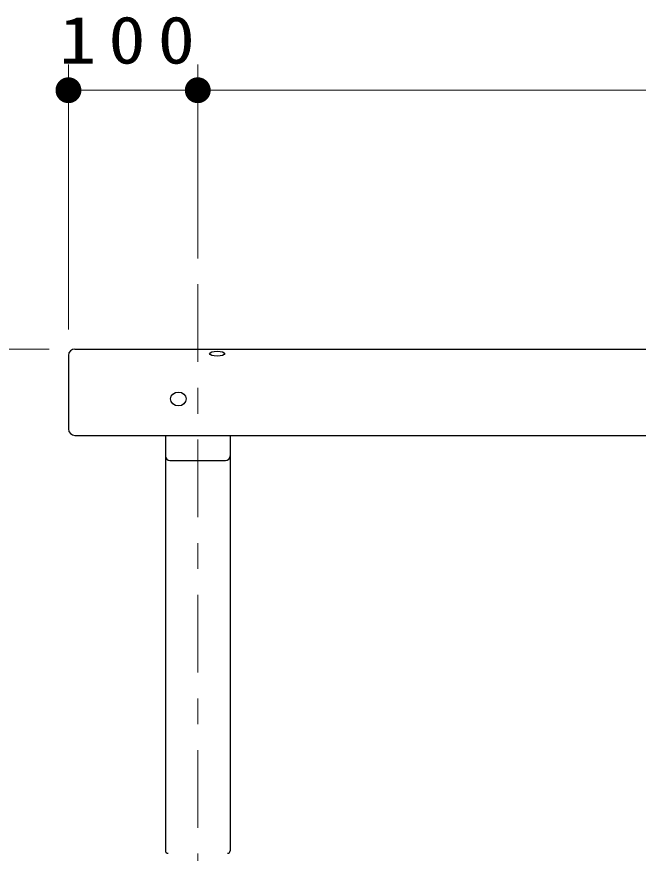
# Model space of a CAD drawing. Units: millimetres on the paper, scale 1:20. Extents: x -365 to 12, y -38 to 257.
# Drawn here: x -299.98 to -275.95, y 106.59 to 138.91 of the extents above; entities that cross this region are included whole.
import ezdxf

# ---------------------------------------------------------------- set-up
doc = ezdxf.new("R2010")
doc.units = ezdxf.units.MM
doc.linetypes.add('USER2', pattern=[6, 3, -1, 1, -1])
doc.layers.add('1_20', color=3, linetype='Continuous', lineweight=25)
doc.styles.add('ＭＳ ゴシック', font='')
doc.styles.get('ＭＳ ゴシック').set_extended_font_data('MS Gothic')

# ---------------------------------------------------------------- blocks, each defined once
blk = doc.blocks.new('filled_dot')
at = {"color": 0, "linetype": 'Continuous', "lineweight": -2, "const_width": 1.25}
blk.add_lwpolyline([(-0.625, 0, 1), (0.625, 0, 1)], format="xyb", close=True, dxfattribs=at)

msp = doc.modelspace()

# ---------------------------------------------------------------- linework, layer by layer
at = {"layer": '1_20', "color": 7, "lineweight": 13}
for p, q in [((-297.979, 126.822), (-297.979, 137.072)), ((-292.979, 129.572), (-292.979, 137.072)), ((-297.979, 136.072), (-292.979, 136.072)), ((-292.979, 136.072), (-252.979, 136.072)), ((-298.729, 126.072), (-320.229, 126.072))]:
    msp.add_line(p, q, dxfattribs=at)
at = {"layer": '1_20', "color": 7, "linetype": 'USER2', "lineweight": 13}
msp.add_line((-292.979, 128.572), (-292.979, 88.586), dxfattribs=at)
at = {"layer": '1_20'}
for p, q in [((-297.979, 125.822), (-297.979, 122.985)), ((-297.729, 126.072), (-208.229, 126.072)), ((-297.729, 122.735), (-208.229, 122.735)), ((-294.229, 122.735), (-294.229, 106.686)), ((-291.729, 122.735), (-291.729, 106.686)), ((-294.054, 121.763), (-291.904, 121.763))]:
    msp.add_line(p, q, dxfattribs=at)
for centre, radius, start, end in [((-297.729, 125.822), 0.25, 90, 180), ((-297.729, 122.985), 0.25, 180, 270), ((-294.054, 121.938), 0.175, 180, 270), ((-291.904, 121.938), 0.175, 270, 0), ((-294.129, 106.686), 0.1, 180, 270), ((-291.829, 106.686), 0.1, 270, 0)]:
    msp.add_arc(centre, radius, start, end, dxfattribs=at)
for centre, ratio in [((-292.229, 125.893), 0.317319), ((-293.729, 124.142), 0.894976)]:
    msp.add_ellipse(centre, major_axis=(0.3, 0), ratio=ratio, dxfattribs=at)

# ---------------------------------------------------------------- block references
at = {"layer": '1_20', "color": 7, "lineweight": 13, "xscale": 0.4, "yscale": 0.4}
msp.add_blockref('filled_dot', (-297.979, 136.072), dxfattribs=at)
at = {"layer": '1_20', "color": 7, "lineweight": 13, "xscale": 0.4, "yscale": 0.4, "rotation": 180}
msp.add_blockref('filled_dot', (-292.979, 136.072), dxfattribs=at)

# ---------------------------------------------------------------- texts
at = {"layer": '1_20', "color": 7, "insert": (-295.479, 137.072), "char_height": 1.833, "attachment_point": 8, "style": 'ＭＳ ゴシック'}
msp.add_mtext('\\T1.33;\\W1.15;100', dxfattribs=at)

doc.saveas('drawing.dxf')
